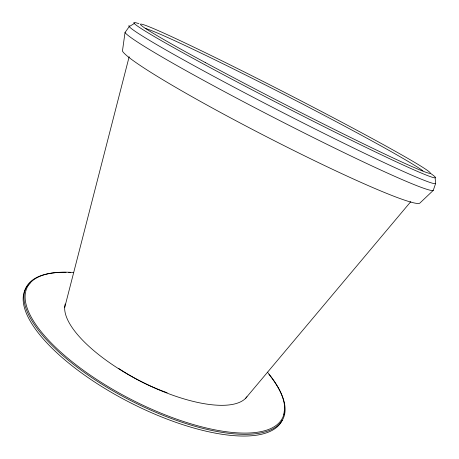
<?xml version="1.0" encoding="UTF-8"?>
<svg xmlns="http://www.w3.org/2000/svg" width="459" height="459" viewBox="0 0 459 459"><rect width="100%" height="100%" fill="white"/><g stroke="black" fill="none" stroke-linecap="round" stroke-linejoin="round"><path stroke-width="0.69" d="M134.286 23.495L129.22 26.611L125.026 32.509L122.45 51.041A167.443 11.435 27.2 0 0 270.035 138.526A167.443 11.435 27.2 0 0 419.79 203.159L433.25 190.405L435.574 183.629L435.143 177.765M64.662 307.656L129.168 56.709M245.559 398.389L410.834 201.599M145.147 28.383A158.889 5.594 27.2 0 1 283.134 94.02A158.889 5.594 27.2 0 1 422.94 170.834M267.408 372.151A143.397 52.469 27.2 0 1 225.266 431.603A143.397 52.469 27.2 0 1 49.664 341.353A143.397 52.469 27.2 0 1 73.486 272.485M268.98 374.355A144.269 52.905 27.2 0 1 226.373 432.992A144.269 52.905 27.2 0 1 51.637 345.128A144.269 52.905 27.2 0 1 66.056 272.319M68.689 272.394A144.269 52.905 27.2 0 1 70.703 272.491M430.525 173.387A169.48 5.789 27.2 0 1 284.161 106.431A169.48 5.789 27.2 0 1 138.951 23.725M282.233 420.249A144.201 53.187 27.2 0 1 121.044 397.815A144.201 53.187 27.2 0 1 30.214 282.933M284.224 411.155A144.201 53.187 27.2 0 1 283.914 414.816M246.959 396.754A102.259 37.064 27.2 0 1 140.947 381.452A102.259 37.064 27.2 0 1 65.212 303.996M435.574 183.629A172.521 6.891 27.2 0 1 273.076 107.595A172.521 6.891 27.2 0 1 129.186 25.555M433.25 190.405A173.542 8.354 27.2 0 1 279.508 120.465A173.542 8.354 27.2 0 1 125.026 32.509M167.128 392.72A84.163 31.166 27.2 0 1 118.456 368.279M205.213 62.499A162.951 5.267 27.2 0 0 430.037 173.324A162.951 5.267 27.2 0 0 220.848 60.29A162.951 5.267 27.2 0 0 205.213 62.499"/></g></svg>
